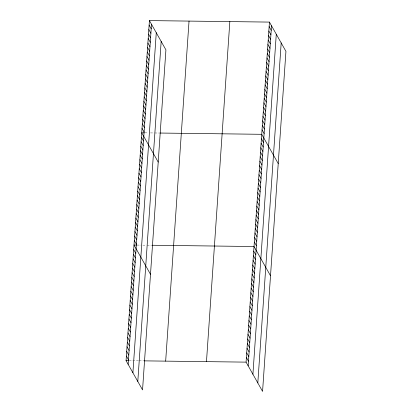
<?xml version="1.0" encoding="UTF-8"?>
<svg xmlns="http://www.w3.org/2000/svg" width="412" height="412" viewBox="0 0 412 412"><rect width="100%" height="100%" fill="white"/><g stroke="black" fill="none" stroke-linecap="round" stroke-linejoin="round"><path stroke-width="0.31" stroke-dasharray="2.06 1.54" d="M144.864 132.849L148.006 132.891M150.519 132.922L154.294 132.968M154.922 132.978L159.32 133.03M137.15 245.063L140.925 245.109M142.81 245.135L145.951 245.171M147.208 245.192L151.611 245.243M129.203 360.675L138.633 360.794M139.261 360.804L143.664 360.855"/><path stroke-width="0.62" d="M149.432 20.6L165.923 49.867L142.552 389.906L126.062 360.639L149.432 20.6L269.448 22.093L285.938 51.361L262.568 391.4L246.077 362.133L269.448 22.093M128.147 364.337L151.513 24.298M132.901 372.772L156.272 32.733M137.799 381.466L161.169 41.432M165.665 361.128L189.036 21.094M206.474 361.638L229.839 21.599M248.158 365.83L271.529 25.791M252.917 374.266L276.282 34.232M257.814 382.959L281.185 42.925M144.236 132.844L141.718 132.813L158.213 162.081M159.949 133.04L261.733 134.307L278.224 163.574M136.521 245.058L134.008 245.027L150.498 274.294M152.239 245.253L254.024 246.52L270.514 275.788M126.062 360.639L128.575 360.67M144.293 360.866L246.077 362.133M269.139 26.584L271.22 30.282M268.83 31.07L270.911 34.768M268.521 35.561L270.602 39.258M268.212 40.046L270.298 43.744M267.903 44.537L269.989 48.235M267.594 49.028L269.68 52.721M267.285 53.514L269.371 57.211M266.976 58.004L269.062 61.702M266.672 62.49L268.753 66.188M266.363 66.981L268.444 70.679M266.054 71.467L268.135 75.164M265.745 75.957L267.826 79.655M265.436 80.443L267.517 84.141M265.127 84.934L267.213 88.632M264.818 89.425L266.904 93.117M264.509 93.91L266.595 97.608M264.2 98.401L266.286 102.094M263.891 102.887L265.977 106.584M263.587 107.377L265.668 111.075M263.278 111.863L265.359 115.561M262.969 116.354L265.05 120.052M262.66 120.84L264.741 124.537M262.351 125.33L264.432 129.028M262.042 129.816L264.128 133.514M261.424 138.798L263.51 142.49M261.115 143.283L263.201 146.981M260.806 147.774L262.892 151.472M260.502 152.26L262.583 155.957M260.193 156.751L262.274 160.448M259.884 161.236L261.965 164.934M259.575 165.727L261.656 169.425M259.266 170.213L261.347 173.91M258.957 174.703L261.043 178.401M258.648 179.194L260.734 182.887M258.339 183.68L260.425 187.378M258.03 188.171L260.116 191.868M257.721 192.656L259.807 196.354M257.418 197.147L259.498 200.845M257.109 201.633L259.189 205.331M256.8 206.124L258.88 209.821M256.491 210.609L258.571 214.307M149.123 25.091L151.209 28.783M256.182 215.1L258.262 218.798M148.814 29.576L150.9 33.274M255.873 219.591L257.958 223.283M148.505 34.067L150.591 37.765M255.564 224.077L257.649 227.774M148.196 38.553L150.282 42.251M255.255 228.567L257.34 232.26M147.887 43.044L149.973 46.741M254.946 233.053L257.031 236.751M147.584 47.529L149.664 51.227M254.637 237.544L256.722 241.241M147.275 52.02L149.355 55.718M254.333 242.029L256.413 245.727M146.966 56.506L149.046 60.204M146.657 60.997L148.737 64.694M253.704 251.145L255.785 254.843M146.348 65.487L148.428 69.18M253.385 255.77L255.471 259.467M146.039 69.973L148.124 73.671M253.066 260.394L255.152 264.092M145.73 74.464L147.815 78.156M252.752 265.019L254.832 268.717M145.421 78.95L147.506 82.647M252.432 269.644L254.518 273.341M145.112 83.44L147.197 87.138M252.113 274.268L254.199 277.961M144.803 87.926L146.888 91.624M251.799 278.893L253.88 282.586M144.499 92.417L146.579 96.114M251.48 283.518L253.56 287.21M144.19 96.902L146.27 100.6M251.16 288.142L253.246 291.835M143.881 101.393L145.961 105.091M250.841 292.762L252.927 296.46M143.572 105.879L145.652 109.577M250.527 297.387L252.608 301.084M143.263 110.37L145.343 114.067M250.208 302.011L252.293 305.709M142.954 114.86L145.039 118.553M249.888 306.636L251.974 310.334M142.645 119.346L144.73 123.044M249.574 311.261L251.655 314.959M142.336 123.837L144.421 127.535M249.255 315.886L251.335 319.583M142.027 128.323L144.112 132.02M248.936 320.51L251.021 324.208M248.616 325.135L250.702 328.833M141.414 137.299L143.494 140.997M248.302 329.76L250.383 333.457M141.105 141.79L143.185 145.488M247.983 334.384L250.069 338.082M140.796 146.275L142.876 149.973M247.663 339.009L249.749 342.707M140.487 150.766L142.567 154.464M247.349 343.634L249.43 347.331M140.178 155.257L142.258 158.95M247.03 348.258L249.111 351.956M139.869 159.743L141.955 163.44M246.711 352.883L248.797 356.581M139.56 164.233L141.646 167.931M246.391 357.508L248.477 361.206M139.251 168.719L141.337 172.417M138.942 173.21L141.028 176.908M138.633 177.696L140.719 181.393M138.329 182.186L140.41 185.884M138.02 186.672L140.101 190.37M137.711 191.163L139.792 194.861M137.402 195.654L139.483 199.346M137.093 200.139L139.174 203.837M136.784 204.63L138.87 208.323M136.475 209.116L138.561 212.813M136.166 213.607L138.252 217.304M135.857 218.092L137.943 221.79M135.548 222.583L137.634 226.281M135.244 227.069L137.325 230.766M134.935 231.559L137.016 235.257M134.626 236.045L136.707 239.743M134.317 240.536L136.398 244.234M133.689 249.651L135.775 253.344M133.375 254.276L135.455 257.969M133.055 258.896L135.136 262.593M132.736 263.52L134.822 267.218M132.417 268.145L134.503 271.843M132.103 272.77L134.183 276.467M131.783 277.394L133.864 281.092M131.464 282.019L133.55 285.717M131.15 286.644L133.231 290.342M130.831 291.269L132.911 294.966M130.511 295.893L132.597 299.591M130.192 300.518L132.278 304.216M129.878 305.143L131.958 308.84M129.559 309.767L131.639 313.465M129.239 314.392L131.325 318.09M128.925 319.017L131.006 322.714M128.606 323.641L130.686 327.339M128.286 328.266L130.372 331.964M127.967 332.891L130.053 336.589M127.653 337.516L129.734 341.213M127.334 342.14L129.414 345.838M127.014 346.765L129.1 350.463M126.7 351.39L128.781 355.087M126.381 356.014L128.462 359.712"/></g></svg>
